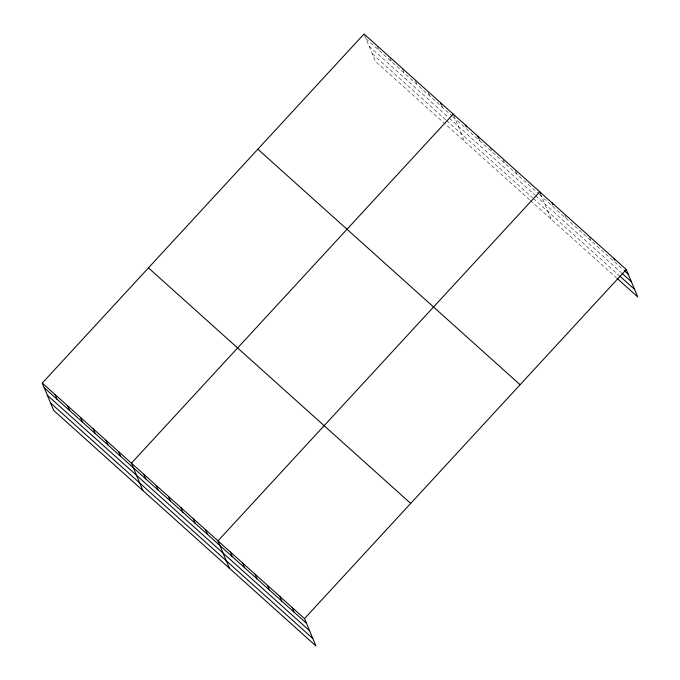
<?xml version="1.0" encoding="UTF-8"?>
<svg xmlns="http://www.w3.org/2000/svg" width="680" height="680" viewBox="0 0 680 680"><rect width="100%" height="100%" fill="white"/><g stroke="black" fill="none" stroke-linecap="round" stroke-linejoin="round"><path stroke-width="0.51" stroke-dasharray="3.4 2.55" d="M365.984 38.666L452.149 116.05M452.897 116.731L538.594 193.69M539.367 194.386L623.594 270.028M369.121 46.163L448.545 117.495M449.293 118.167L534.777 194.947M535.551 195.644L621.325 272.672M372.351 53.898L445.783 119.842M446.531 120.513L532.601 197.82M533.375 198.509L619.149 275.545M529.558 199.767L375.488 61.395L364.421 34.935M530.332 200.464L616.097 277.491M589.577 237.15L591.141 240.881M564.851 214.94L566.414 218.679M540.515 193.672L551.191 219.198M515.398 170.527L516.962 174.258M503.038 159.426L504.594 163.157M490.28 147.39L492.235 152.056M478.703 138.15L479.867 140.956M453.585 115.013L464.652 141.474M441.235 104.507L442.408 107.304M428.111 92.132L429.666 95.863M415.37 80.691L416.933 84.422M402.637 69.249L404.192 72.99M389.895 57.817L391.459 61.548M377.162 46.376L378.717 50.108"/><path stroke-width="1.02" d="M42.262 383.078L304.512 618.604L315.971 646L53.72 410.474L42.262 383.078L364.029 34L626.28 269.526L637.738 296.922L616.87 278.188M453.194 114.079L131.427 463.156L142.885 490.552M304.512 618.604L626.28 269.526M624.367 270.725L628.226 274.193M622.09 273.368L631.363 281.69M619.913 276.233L634.601 289.425M257.848 149.192L520.09 384.719M148.444 267.886L410.695 503.412M44.217 387.745L306.459 623.271M47.353 395.241L309.604 630.768M50.583 402.976L312.834 638.503M613.913 258.425L614.694 260.287M552.101 202.904L552.883 204.773M540.515 193.672L539.733 191.803L217.965 540.88L229.432 568.276M477.921 136.289L478.703 138.15M465.554 125.18L466.335 127.049M440.453 102.638L441.235 104.507M292.145 607.504L294.1 612.17M279.786 596.394L281.732 601.06M267.418 585.293L269.374 589.96M255.059 574.192L257.006 578.858M242.692 563.091L244.647 567.758M230.333 551.981L232.288 556.648M205.606 529.779L207.561 534.446M193.239 518.67L195.194 523.337M180.88 507.569L182.835 512.236M168.521 496.468L170.468 501.135M156.154 485.367L158.108 490.034M143.794 474.258L145.741 478.924M118.694 451.715L120.641 456.382M105.953 440.274L107.907 444.941M93.211 428.833L95.166 433.5M80.478 417.401L82.433 422.067M67.736 405.96L69.691 410.626M55.003 394.519L56.95 399.185"/></g></svg>
